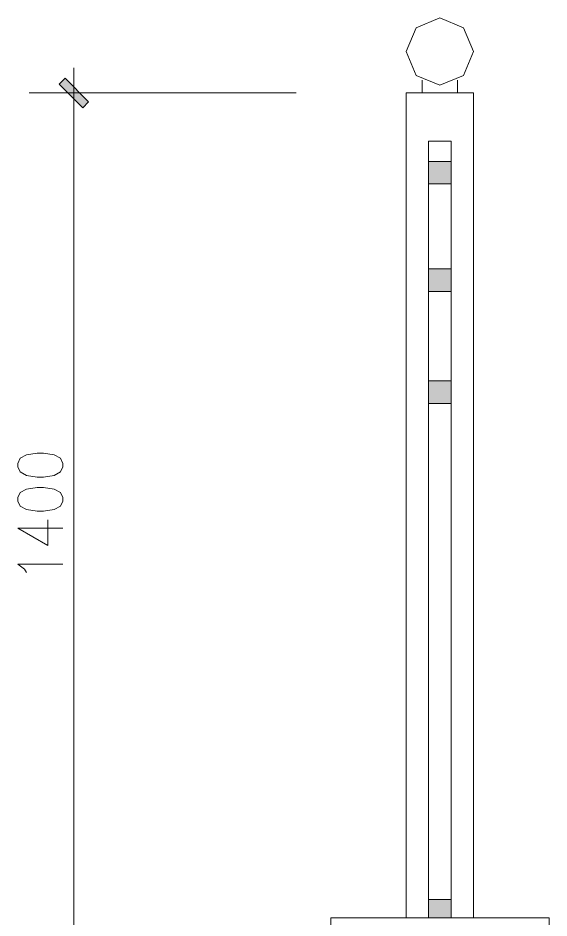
# Model space of a CAD drawing. Header units: millimetres. Extents: x 0 to 414, y 0 to 292.
# Drawn here: x 207.15 to 233.1, y 190.87 to 234.83 of the extents above; entities that cross this region are included whole.
import ezdxf

# ---------------------------------------------------------------- set-up
doc = ezdxf.new("R2010")
doc.units = ezdxf.units.MM

msp = doc.modelspace()

# ---------------------------------------------------------------- hatches: boundary and pattern name
h = msp.add_hatch(color=0)
h.dxf.hatch_style = 2
h.paths.add_polyline_path([(210.604806, 230.737833), (210.315528, 230.448556), (209.165472, 231.598611), (209.458278, 231.887889)])
h = msp.add_hatch(color=0)
h.dxf.hatch_style = 2
h.paths.add_polyline_path([(227.220639, 227.823889), (227.220639, 226.730278), (228.317778, 226.730278), (228.317778, 227.823889)])
h = msp.add_hatch(color=0)
h.dxf.hatch_style = 2
h.paths.add_polyline_path([(227.220639, 222.571028), (227.220639, 221.473889), (228.317778, 221.473889), (228.317778, 222.571028)])
h = msp.add_hatch(color=0)
h.dxf.hatch_style = 2
h.paths.add_polyline_path([(227.220639, 217.099444), (227.220639, 216.005833), (228.317778, 216.005833), (228.317778, 217.099444)])
h = msp.add_hatch(color=0)
h.dxf.hatch_style = 2
h.paths.add_polyline_path([(227.220639, 191.77), (227.220639, 190.877472), (228.317778, 190.877472), (228.317778, 191.77)])

# ---------------------------------------------------------------- linework, layer by layer
at = {"color": 0, "lineweight": 0}
for points in [[(226.127028, 233.189639), (226.610333, 234.350278), (227.770972, 234.830056), (228.931611, 234.350278), (229.411389, 233.189639), (228.931611, 232.029), (227.770972, 231.549222), (226.610333, 232.029)], [(210.604806, 230.737833), (210.315528, 230.448556), (209.165472, 231.598611), (209.458278, 231.887889)], [(227.220639, 227.823889), (227.220639, 226.730278), (228.317778, 226.730278), (228.317778, 227.823889)], [(227.220639, 222.571028), (227.220639, 221.473889), (228.317778, 221.473889), (228.317778, 222.571028)], [(227.220639, 217.099444), (227.220639, 216.005833), (228.317778, 216.005833), (228.317778, 217.099444)], [(207.151111, 212.904917), (207.253417, 212.654444), (207.567389, 212.488639), (208.0895, 212.403972), (208.399944, 212.403972), (208.922056, 212.488639), (209.236028, 212.654444), (209.338333, 212.904917), (209.338333, 213.070722), (209.236028, 213.321194), (208.922056, 213.487), (208.399944, 213.571667), (208.0895, 213.571667), (207.567389, 213.487), (207.253417, 213.321194), (207.151111, 213.070722)], [(207.151111, 211.236278), (207.253417, 210.985806), (207.567389, 210.82), (208.0895, 210.735333), (208.399944, 210.735333), (208.922056, 210.82), (209.236028, 210.985806), (209.338333, 211.236278), (209.338333, 211.402083), (209.236028, 211.652556), (208.922056, 211.818361), (208.399944, 211.903028), (208.0895, 211.903028), (207.567389, 211.818361), (207.253417, 211.652556), (207.151111, 211.402083)], [(227.220639, 191.77), (227.220639, 190.877472), (228.317778, 190.877472), (228.317778, 191.77)]]:
    msp.add_lwpolyline(points, close=True, dxfattribs=at)
for points in [[(209.885139, 229.937028), (209.885139, 232.399417)], [(226.903139, 231.796167), (226.903139, 231.168222)], [(228.635278, 231.796167), (228.635278, 231.168222)], [(220.743639, 231.168222), (207.697917, 231.168222)], [(209.885139, 190.147222), (209.885139, 231.161167)], [(229.411389, 231.168222), (226.127028, 231.168222)], [(226.127028, 231.168222), (229.411389, 231.168222)], [(226.127028, 231.168222), (226.127028, 190.877472)], [(229.411389, 231.168222), (229.411389, 190.877472)], [(227.220639, 228.808139), (228.317778, 228.808139)], [(227.220639, 228.808139), (227.220639, 190.877472)], [(228.317778, 228.808139), (228.317778, 190.877472)], [(207.151111, 209.902778), (208.608083, 209.070222), (208.608083, 210.319056)], [(207.151111, 209.902778), (209.338333, 209.902778)], [(207.567389, 207.736722), (207.465083, 207.902528), (207.151111, 208.153), (209.338333, 208.153)], [(209.885139, 191.367833), (209.885139, 188.905444)], [(209.885139, 188.905444), (209.885139, 191.367833)], [(224.077389, 176.459444), (224.077389, 188.415083), (222.436972, 188.415083), (222.436972, 190.877472), (233.104972, 190.877472), (233.104972, 188.415083), (231.461028, 188.415083), (231.461028, 176.459444)]]:
    msp.add_lwpolyline(points, dxfattribs=at)

doc.saveas('drawing.dxf')
